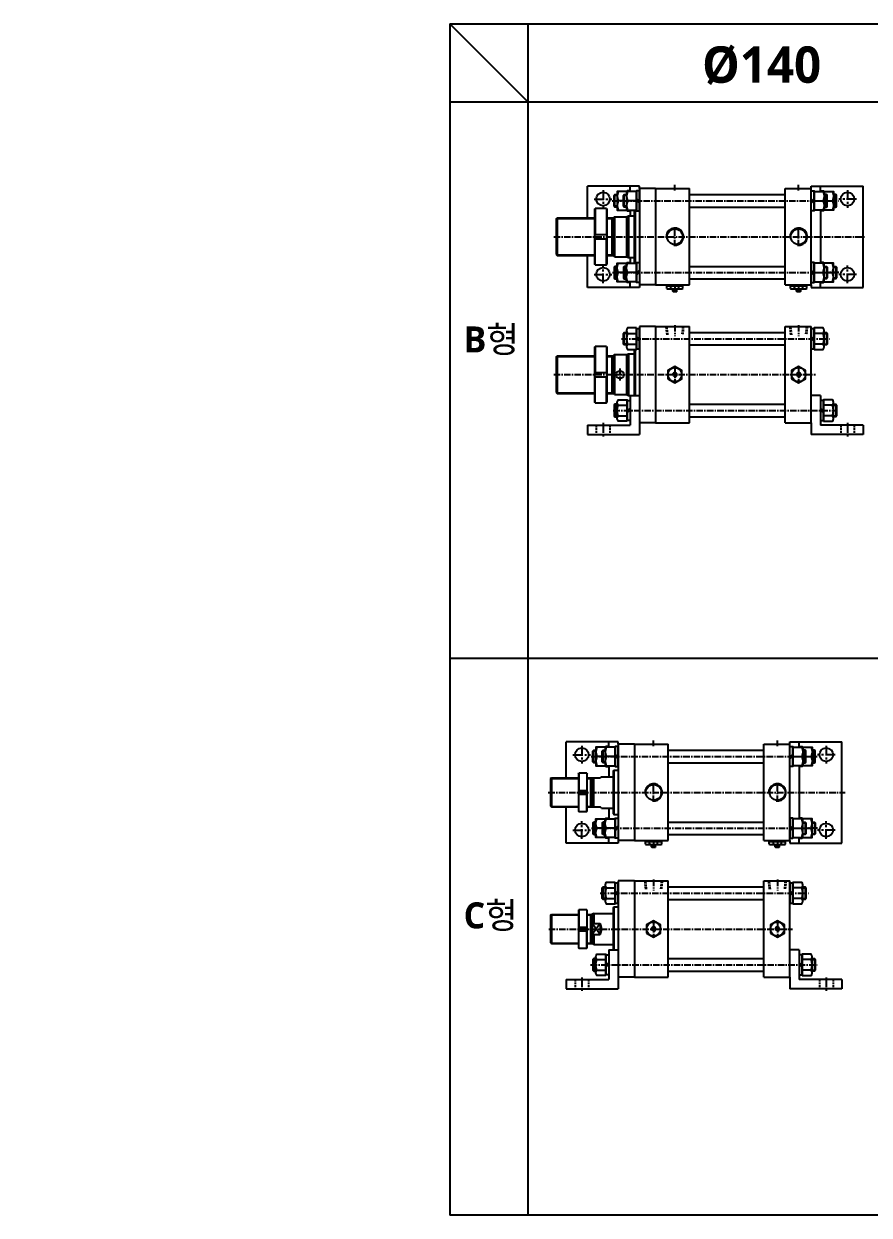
# Model space of a CAD drawing. Extents: x -819 to 7462, y 0 to 3630.
# Drawn here: x -819 to 806, y 0 to 2292 of the extents above; entities that cross this region are included whole.
import ezdxf

# ---------------------------------------------------------------- set-up
doc = ezdxf.new("R2010")
doc.units = 0
doc.header["$LTSCALE"] = 10
doc.header["$MEASUREMENT"] = 0
for name, pattern in [('CENTER', [2, 1.25, -0.25, 0.25, -0.25]), ('CENTERX2', [4, 2.5, -0.5, 0.5, -0.5]), ('HIDDEN', [0.375, 0.25, -0.125]), ('HIDDENX2', [0.75, 0.5, -0.25])]:
    doc.linetypes.add(name, pattern=pattern)
doc.layers.get('0').update_dxf_attribs({"linetype": 'CONTINUOUS'})
doc.layers.get('DEFPOINTS').update_dxf_attribs({"linetype": 'CONTINUOUS'})
for name, color, linetype in [('CEN', 1, 'CENTERX2'), ('HID', 2, 'HIDDENX2'), ('ML', 7, 'CONTINUOUS'), ('THIN', 3, 'CONTINUOUS')]:
    doc.layers.add(name, color=color, linetype=linetype)
doc.styles.add('GHS', font='romans', dxfattribs={"bigfont": 'ghs'})
doc.styles.add('문자', font='romans.shx')

msp = doc.modelspace()

# ---------------------------------------------------------------- linework, layer by layer
for p, q in [((0, 2291.6), (7461.9, 2291.6)), ((0, 2291.6), (0, 0)), ((150, 2141.6), (0, 2291.6)), ((150, 2291.6), (150, 0)), ((0, 2141.6), (7461.9, 2141.6)), ((7461.9, 1070.8), (0, 1070.8)), ((7461.9, 0), (0, 0))]:
    msp.add_line(p, q)
at = {"color": 7, "linetype": 'Continuous'}
for p, q in [((416.9, 1782.5), (416.9, 1787.6)), ((416.9, 1787.6), (423.2, 1787.6)), ((417.9, 1787.6), (417.9, 1789.6)), ((417.9, 1789.6), (447, 1789.6)), ((423.2, 1787.6), (448, 1787.6)), ((424.6, 1782.5), (424.6, 1787.6)), ((440.2, 1782.5), (440.2, 1787.6)), ((447, 1787.6), (447, 1789.6)), ((448, 1782.5), (448, 1787.6)), ((654.9, 1782.5), (654.9, 1787.6)), ((654.9, 1787.6), (661.2, 1787.6)), ((655.9, 1787.6), (655.9, 1789.6)), ((655.9, 1789.6), (685, 1789.6)), ((661.2, 1787.6), (686, 1787.6)), ((662.6, 1782.5), (662.6, 1787.6)), ((678.2, 1782.5), (678.2, 1787.6)), ((685, 1787.6), (685, 1789.6)), ((686, 1782.5), (686, 1787.6)), ((420, 1781.6), (444.9, 1781.6)), ((428.4, 1781.8), (428.4, 1781.8)), ((428.4, 1777.1), (428.4, 1781.6)), ((428.4, 1777.1), (428.9, 1776.6)), ((436.4, 1777.1), (428.4, 1777.1)), ((428.9, 1776.6), (435.9, 1776.6)), ((436.4, 1777.1), (435.9, 1776.6)), ((436.4, 1777.1), (436.4, 1781.6)), ((658, 1781.6), (682.9, 1781.6)), ((666.4, 1781.8), (666.4, 1781.8)), ((666.4, 1777.1), (666.4, 1781.6)), ((666.4, 1777.1), (666.9, 1776.6)), ((674.4, 1777.1), (666.4, 1777.1)), ((666.9, 1776.6), (673.9, 1776.6)), ((674.4, 1777.1), (673.9, 1776.6)), ((674.4, 1777.1), (674.4, 1781.6)), ((376, 713.7), (376, 718.7)), ((376, 718.7), (382.3, 718.7)), ((377, 718.7), (377, 720.7)), ((377, 720.7), (406.1, 720.7)), ((379.1, 712.7), (404, 712.7)), ((382.3, 718.7), (407.1, 718.7)), ((383.8, 713.7), (383.8, 718.7)), ((387.5, 713), (387.5, 713)), ((387.5, 708.2), (387.5, 712.7)), ((395.5, 708.2), (395.5, 712.7)), ((399.3, 713.7), (399.3, 718.7)), ((406.1, 718.7), (406.1, 720.7)), ((407.1, 713.7), (407.1, 718.7)), ((614, 713.7), (614, 718.7)), ((614, 718.7), (620.3, 718.7)), ((615, 718.7), (615, 720.7)), ((615, 720.7), (644.1, 720.7)), ((617.1, 712.7), (642, 712.7)), ((620.3, 718.7), (645.1, 718.7)), ((621.8, 713.7), (621.8, 718.7)), ((625.5, 713), (625.5, 713)), ((625.5, 708.2), (625.5, 712.7)), ((633.5, 708.2), (633.5, 712.7)), ((637.3, 713.7), (637.3, 718.7)), ((644.1, 718.7), (644.1, 720.7)), ((645.1, 713.7), (645.1, 718.7)), ((387.5, 708.2), (388, 707.7)), ((395.5, 708.2), (387.5, 708.2)), ((388, 707.7), (395, 707.7)), ((395.5, 708.2), (395, 707.7)), ((625.5, 708.2), (626, 707.7)), ((633.5, 708.2), (625.5, 708.2)), ((626, 707.7), (633, 707.7)), ((633.5, 708.2), (633, 707.7))]:
    msp.add_line(p, q, dxfattribs=at)
for points in [[(418.9, 1609), (432.4, 1601.2), (445.9, 1609), (445.9, 1624.6), (432.4, 1632.4), (418.9, 1624.6)], [(656.9, 1609), (670.4, 1601.2), (683.9, 1609), (683.9, 1624.6), (670.4, 1632.4), (656.9, 1624.6)], [(431, 1619.3), (429.6, 1616.8), (431, 1614.3), (433.9, 1614.3), (435.3, 1616.8), (433.9, 1619.3)], [(669, 1619.3), (667.6, 1616.8), (669, 1614.3), (671.9, 1614.3), (673.3, 1616.8), (671.9, 1619.3)], [(378, 542.6), (391.5, 534.8), (405, 542.6), (405, 558.2), (391.5, 566), (378, 558.2)], [(390.1, 552.9), (388.7, 550.4), (390.1, 547.9), (393, 547.9), (394.4, 550.4), (393, 552.9)], [(616, 542.6), (629.5, 534.8), (643, 542.6), (643, 558.2), (629.5, 566), (616, 558.2)], [(628.1, 552.9), (626.7, 550.4), (628.1, 547.9), (631, 547.9), (632.4, 550.4), (631, 552.9)]]:
    msp.add_lwpolyline(points, close=True, dxfattribs=at)
for centre, radius in [((432.4, 1616.8), 13.5), ((670.4, 1616.8), 13.5), ((432.4, 1616.8), 3.5), ((670.4, 1616.8), 3.5), ((391.5, 550.4), 13.5), ((391.5, 550.4), 3.5), ((629.5, 550.4), 13.5), ((629.5, 550.4), 3.5)]:
    msp.add_circle(centre, radius, dxfattribs=at)
for centre, radius, start, end in [((420, 1787.2), 5.62, 235.6158, 270), ((420.7, 1789.8), 8.22, 241.7006, 298.2994), ((432.4, 1812.9), 31.3, 255.6172, 270.0141), ((432.4, 1812.9), 31.3, 269.9859, 284.3828), ((444.1, 1789.8), 8.22, 241.7006, 298.2994), ((658, 1787.2), 5.62, 235.6158, 270), ((658.7, 1789.8), 8.22, 241.7006, 298.2994), ((670.4, 1812.9), 31.3, 255.6172, 270.0141), ((670.4, 1812.9), 31.3, 269.9859, 284.3828), ((682.1, 1789.8), 8.22, 241.7006, 298.2994), ((379.1, 718.3), 5.62, 235.6158, 270), ((379.9, 720.9), 8.22, 241.7006, 298.2994), ((391.5, 744.1), 31.3, 255.6172, 270.0141), ((391.6, 744.1), 31.3, 269.9859, 284.3828), ((403.2, 720.9), 8.22, 241.7006, 298.2994), ((617.1, 718.3), 5.62, 235.6158, 270), ((617.9, 720.9), 8.22, 241.7006, 298.2994), ((629.5, 744.1), 31.3, 255.6172, 270.0141), ((629.6, 744.1), 31.3, 269.9859, 284.3828), ((641.2, 720.9), 8.22, 241.7006, 298.2994)]:
    msp.add_arc(centre, radius, start, end, dxfattribs=at)
at = {"layer": 'CEN', "linetype": 'CENTER', "ltscale": 1.5}
for p, q in [((294.4, 1971.6), (294.4, 1937.6)), ((764.4, 1971.6), (764.4, 1937.6)), ((277.4, 1954.6), (311.4, 1954.6)), ((781.4, 1954.6), (747.4, 1954.6)), ((294.4, 1792.6), (294.4, 1826.6)), ((764.4, 1792.6), (764.4, 1826.6)), ((277.4, 1809.6), (311.4, 1809.6)), ((781.4, 1809.6), (747.4, 1809.6)), ((253.5, 902.7), (253.5, 868.7)), ((723.5, 902.7), (723.5, 868.7)), ((236.5, 885.7), (270.5, 885.7)), ((740.5, 885.7), (706.5, 885.7)), ((253.5, 723.7), (253.5, 757.7)), ((723.5, 723.7), (723.5, 757.7)), ((236.5, 740.7), (270.5, 740.7)), ((740.5, 740.7), (706.5, 740.7))]:
    msp.add_line(p, q, dxfattribs=at)
at = {"layer": 'CEN', "color": 1, "linetype": 'CENTER'}
msp.add_line((326.9, 1628.3), (326.9, 1605.3), dxfattribs=at)
at = {"layer": 'CEN', "color": 1, "linetype": 'CENTER', "ltscale": 1.5}
for p, q in [((294.4, 1523.8), (294.4, 1497.8)), ((764.4, 1523.8), (764.4, 1497.8)), ((253.5, 457.4), (253.5, 431.4)), ((723.5, 457.4), (723.5, 431.4))]:
    msp.add_line(p, q, dxfattribs=at)
at = {"layer": 'DEFPOINTS', "color": 0, "linetype": 'ByBlock'}
for p in [(354.4, 1576.8), (313.5, 510.4)]:
    msp.add_point(p, dxfattribs=at)
at = {"layer": 'HID', "color": 6, "linetype": 'HIDDEN', "ltscale": 1.5}
for p, q in [((281.4, 1519.8), (281.4, 1501.8)), ((307.4, 1519.8), (307.4, 1501.8)), ((751.4, 1519.8), (751.4, 1501.8)), ((777.4, 1519.8), (777.4, 1501.8)), ((240.5, 453.4), (240.5, 435.4)), ((266.5, 453.4), (266.5, 435.4)), ((710.5, 453.4), (710.5, 435.4)), ((736.5, 453.4), (736.5, 435.4))]:
    msp.add_line(p, q, dxfattribs=at)
at = {"layer": 'ML'}
for p, q in [((364.4, 1979.6), (264.4, 1979.6)), ((264.4, 1918.1), (264.4, 1979.6)), ((346.4, 1969.3), (346.4, 1979.6)), ((364.4, 1974.6), (364.4, 1979.6)), ((364.4, 1974.6), (364.4, 1789.6)), ((395.4, 1974.6), (364.4, 1974.6)), ((395.4, 1974.6), (395.4, 1789.6)), ((395.4, 1974.6), (460.4, 1974.6)), ((460.4, 1789.6), (460.4, 1974.6)), ((644.4, 1974.6), (694.4, 1974.6)), ((644.4, 1789.6), (644.4, 1974.6)), ((694.4, 1979.6), (794.4, 1979.6)), ((694.4, 1974.6), (694.4, 1979.6)), ((694.4, 1789.6), (694.4, 1974.6)), ((712.4, 1969.3), (712.4, 1979.6)), ((794.4, 1882.1), (794.4, 1979.6)), ((317.2, 1939.1), (317.2, 1963.1)), ((321.5, 1966.7), (321.5, 1935.5)), ((333.5, 1951.1), (323.1, 1951.1)), ((335.2, 1939.1), (335.2, 1963.1)), ((339.5, 1966.7), (339.5, 1935.5)), ((358.5, 1951.1), (341.1, 1951.1)), ((358.5, 1955.7), (364.4, 1949.8)), ((358.5, 1952.3), (364.4, 1946.4)), ((700.3, 1955.7), (694.4, 1949.8)), ((700.3, 1952.3), (694.4, 1946.4)), ((700.3, 1951.1), (717.7, 1951.1)), ((719.3, 1966.7), (719.3, 1935.5)), ((723.7, 1939.1), (723.7, 1963.1)), ((725.3, 1951.1), (735.7, 1951.1)), ((737.3, 1966.7), (737.3, 1935.5)), ((741.7, 1939.1), (741.7, 1963.1)), ((278.2, 1935.1), (279.2, 1936.1)), ((278.2, 1935.1), (278.2, 1829.1)), ((279.2, 1936.1), (279.2, 1886.1)), ((301.2, 1936.1), (279.2, 1936.1)), ((301.2, 1936.1), (301.2, 1886.1)), ((301.2, 1936.1), (302.2, 1935.1)), ((302.2, 1829.1), (302.2, 1935.1)), ((346.4, 1933.1), (346.4, 1922.1)), ((354.4, 1933.1), (354.4, 1831.1)), ((355.9, 1933.1), (355.9, 1831.1)), ((712.4, 1933.1), (712.4, 1882.1)), ((204.4, 1916.6), (205.9, 1918.1)), ((204.4, 1916.6), (204.4, 1847.6)), ((205.9, 1918.1), (205.9, 1846.1)), ((205.9, 1918.1), (278.2, 1918.1)), ((302.2, 1918.1), (314.4, 1918.1)), ((311.4, 1918.1), (311.4, 1846.1)), ((316.4, 1920.6), (314.4, 1918.6)), ((314.4, 1918.6), (314.4, 1845.6)), ((316.4, 1920.6), (339.4, 1920.6)), ((316.4, 1920.6), (316.4, 1843.6)), ((339.4, 1920.6), (343.4, 1922.1)), ((339.4, 1920.6), (339.4, 1843.6)), ((343.4, 1922.1), (343.4, 1842.1)), ((343.4, 1922.1), (354.4, 1922.1)), ((278.2, 1886.1), (302.2, 1886.1)), ((712.4, 1882.1), (712.4, 1831.1)), ((794.4, 1784.6), (794.4, 1882.1)), ((278.2, 1878.1), (302.2, 1878.1)), ((279.2, 1828.1), (279.2, 1878.1)), ((301.2, 1828.1), (301.2, 1878.1)), ((204.4, 1847.6), (205.9, 1846.1)), ((205.9, 1846.1), (278.2, 1846.1)), ((264.4, 1784.6), (264.4, 1846.1)), ((302.2, 1846.1), (314.4, 1846.1)), ((316.4, 1843.6), (314.4, 1845.6)), ((316.4, 1843.6), (339.4, 1843.6)), ((339.4, 1843.6), (343.4, 1842.1)), ((343.4, 1842.1), (354.4, 1842.1)), ((346.4, 1842.1), (346.4, 1831.1)), ((279.2, 1828.1), (278.2, 1829.1)), ((279.2, 1828.1), (301.2, 1828.1)), ((301.2, 1828.1), (302.2, 1829.1)), ((317.2, 1825.1), (317.2, 1801.1)), ((321.5, 1797.5), (321.5, 1828.7)), ((333.5, 1813.1), (323.1, 1813.1)), ((335.2, 1825.1), (335.2, 1801.1)), ((339.5, 1797.5), (339.5, 1828.7)), ((358.5, 1813.1), (341.1, 1813.1)), ((358.5, 1811.8), (364.4, 1817.7)), ((358.5, 1808.4), (364.4, 1814.3)), ((700.3, 1811.8), (694.4, 1817.7)), ((700.3, 1808.4), (694.4, 1814.3)), ((700.3, 1813.1), (717.7, 1813.1)), ((719.3, 1797.5), (719.3, 1828.7)), ((723.7, 1825.1), (723.7, 1801.1)), ((725.3, 1813.1), (735.7, 1813.1)), ((737.3, 1797.5), (737.3, 1828.7)), ((741.7, 1825.1), (741.7, 1801.1)), ((346.4, 1784.6), (346.4, 1794.9)), ((364.4, 1789.6), (364.4, 1784.6)), ((395.4, 1789.6), (364.4, 1789.6)), ((395.4, 1789.6), (460.4, 1789.6)), ((644.4, 1789.6), (694.4, 1789.6)), ((694.4, 1789.6), (694.4, 1784.6)), ((712.4, 1784.6), (712.4, 1794.9)), ((364.4, 1784.6), (264.4, 1784.6)), ((694.4, 1784.6), (794.4, 1784.6)), ((335.2, 1673.8), (335.2, 1697.8)), ((339.5, 1701.4), (339.5, 1670.2)), ((341.1, 1696.2), (358.5, 1696.2)), ((364.4, 1709.3), (364.4, 1524.3)), ((395.4, 1709.3), (364.4, 1709.3)), ((395.4, 1709.3), (395.4, 1524.3)), ((395.4, 1709.3), (460.4, 1709.3)), ((460.4, 1524.3), (460.4, 1709.3)), ((644.4, 1709.3), (694.4, 1709.3)), ((644.4, 1524.3), (644.4, 1709.3)), ((694.4, 1524.3), (694.4, 1709.3)), ((717.7, 1696.2), (700.3, 1696.2)), ((719.3, 1670.2), (719.3, 1701.4)), ((723.7, 1697.8), (723.7, 1673.8)), ((341.1, 1675.4), (358.5, 1675.4)), ((358.5, 1690.4), (364.4, 1684.5)), ((358.5, 1687.1), (364.4, 1681.2)), ((700.3, 1684.5), (694.4, 1690.4)), ((700.3, 1681.2), (694.4, 1687.1)), ((717.7, 1675.4), (700.3, 1675.4)), ((204.4, 1651.3), (205.9, 1652.8)), ((204.4, 1651.3), (204.4, 1582.3)), ((205.9, 1652.8), (205.9, 1580.8)), ((205.9, 1652.8), (278.2, 1652.8)), ((278.2, 1669.8), (279.2, 1670.8)), ((278.2, 1669.8), (278.2, 1563.8)), ((279.2, 1670.8), (279.2, 1620.8)), ((301.2, 1670.8), (279.2, 1670.8)), ((301.2, 1670.8), (301.2, 1620.8)), ((301.2, 1670.8), (302.2, 1669.8)), ((302.2, 1563.8), (302.2, 1669.8)), ((302.2, 1652.8), (314.4, 1652.8)), ((311.4, 1652.8), (311.4, 1580.8)), ((316.4, 1655.3), (314.4, 1653.3)), ((314.4, 1653.3), (314.4, 1580.3)), ((316.4, 1655.3), (339.4, 1655.3)), ((316.4, 1655.3), (316.4, 1578.3)), ((339.4, 1655.3), (343.4, 1656.8)), ((339.4, 1655.3), (339.4, 1578.3)), ((343.4, 1656.8), (343.4, 1576.8)), ((343.4, 1656.8), (354.4, 1656.8)), ((354.4, 1665), (354.4, 1576.8)), ((355.9, 1665), (355.9, 1576.8)), ((278.2, 1620.8), (302.2, 1620.8)), ((278.2, 1612.8), (302.2, 1612.8)), ((279.2, 1562.8), (279.2, 1612.8)), ((301.2, 1562.8), (301.2, 1612.8)), ((204.4, 1582.3), (205.9, 1580.8)), ((205.9, 1580.8), (278.2, 1580.8)), ((279.2, 1562.8), (278.2, 1563.8)), ((279.2, 1562.8), (301.2, 1562.8)), ((301.2, 1562.8), (302.2, 1563.8)), ((302.2, 1580.8), (314.4, 1580.8)), ((316.4, 1578.3), (314.4, 1580.3)), ((316.4, 1578.3), (339.4, 1578.3)), ((317.2, 1559.8), (317.2, 1535.8)), ((321.5, 1532.2), (321.5, 1563.4)), ((339.4, 1578.3), (343.4, 1576.8)), ((343.4, 1576.8), (354.4, 1576.8)), ((346.4, 1576.8), (346.4, 1519.8)), ((346.4, 1576.8), (364.4, 1576.8)), ((712.4, 1576.8), (694.4, 1576.8)), ((712.4, 1576.8), (712.4, 1519.8)), ((737.3, 1532.2), (737.3, 1563.4)), ((741.7, 1559.8), (741.7, 1535.8)), ((323.1, 1558.2), (340.5, 1558.2)), ((323.1, 1537.4), (340.5, 1537.4)), ((340.5, 1546.5), (346.4, 1552.4)), ((340.5, 1543.2), (346.4, 1549.1)), ((718.3, 1546.5), (712.4, 1552.4)), ((718.3, 1543.2), (712.4, 1549.1)), ((735.7, 1558.2), (718.3, 1558.2)), ((735.7, 1537.4), (718.3, 1537.4)), ((264.4, 1519.8), (346.4, 1519.8)), ((264.4, 1519.8), (264.4, 1501.8)), ((364.4, 1524.3), (364.4, 1501.8)), ((395.4, 1524.3), (364.4, 1524.3)), ((395.4, 1524.3), (460.4, 1524.3)), ((644.4, 1524.3), (694.4, 1524.3)), ((694.4, 1524.3), (694.4, 1501.8)), ((794.4, 1519.8), (712.4, 1519.8)), ((794.4, 1519.8), (794.4, 1501.8)), ((264.4, 1501.8), (364.4, 1501.8)), ((794.4, 1501.8), (694.4, 1501.8)), ((323.5, 910.7), (223.5, 910.7)), ((223.5, 841.2), (223.5, 910.7)), ((276.3, 870.2), (276.3, 894.2)), ((280.6, 897.8), (280.6, 866.6)), ((294.3, 870.2), (294.3, 894.2)), ((298.6, 897.8), (298.6, 866.6)), ((305.5, 900.4), (305.5, 910.7)), ((323.5, 905.7), (323.5, 910.7)), ((323.5, 905.7), (323.5, 720.7)), ((354.5, 905.7), (323.5, 905.7)), ((354.5, 905.7), (354.5, 720.7)), ((354.5, 905.7), (419.5, 905.7)), ((419.5, 720.7), (419.5, 905.7)), ((603.5, 720.7), (603.5, 905.7)), ((603.5, 905.7), (653.5, 905.7)), ((653.5, 910.7), (753.5, 910.7)), ((653.5, 905.7), (653.5, 910.7)), ((653.5, 720.7), (653.5, 905.7)), ((653.5, 720.7), (653.5, 905.7)), ((671.5, 900.4), (671.5, 910.7)), ((678.4, 897.8), (678.4, 866.6)), ((682.8, 870.2), (682.8, 894.2)), ((696.4, 897.8), (696.4, 866.6)), ((700.8, 870.2), (700.8, 894.2)), ((753.5, 813.2), (753.5, 910.7)), ((292.6, 882.2), (282.3, 882.2)), ((317.6, 882.2), (300.3, 882.2)), ((317.6, 886.8), (323.5, 880.9)), ((317.6, 883.5), (323.5, 877.6)), ((659.4, 886.8), (653.5, 880.9)), ((659.4, 883.5), (653.5, 877.6)), ((659.4, 882.2), (676.8, 882.2)), ((684.4, 882.2), (694.8, 882.2)), ((246.9, 849.2), (247.9, 850.2)), ((246.9, 849.2), (246.9, 777.2)), ((247.9, 850.2), (247.9, 816.7)), ((262.9, 850.2), (247.9, 850.2)), ((262.9, 850.2), (262.9, 816.7)), ((262.9, 850.2), (263.9, 849.2)), ((263.9, 777.2), (263.9, 849.2)), ((305.5, 864.2), (305.5, 843.2)), ((313.5, 854.2), (315, 855.7)), ((313.5, 854.2), (313.5, 772.2)), ((315, 855.7), (315, 770.7)), ((671.5, 864.2), (671.5, 813.2)), ((193.5, 839.7), (195, 841.2)), ((193.5, 839.7), (193.5, 786.7)), ((195, 841.2), (195, 785.2)), ((270.5, 841.2), (270.5, 785.2)), ((273.5, 841.2), (273.5, 785.2)), ((276.5, 785.2), (276.5, 841.2)), ((291.5, 843.2), (288.5, 841.2)), ((246.9, 816.7), (263.9, 816.7)), ((246.9, 809.7), (263.9, 809.7)), ((247.9, 776.2), (247.9, 809.7)), ((262.9, 776.2), (262.9, 809.7)), ((671.5, 813.2), (671.5, 762.2)), ((753.5, 715.7), (753.5, 813.2)), ((193.5, 786.7), (195, 785.2)), ((223.5, 715.7), (223.5, 785.2)), ((291.5, 783.2), (288.5, 785.2)), ((305.5, 783.2), (305.5, 762.2)), ((246.9, 777.2), (247.9, 776.2)), ((247.9, 776.2), (262.9, 776.2)), ((262.9, 776.2), (263.9, 777.2)), ((276.3, 756.2), (276.3, 732.2)), ((280.6, 728.6), (280.6, 759.8)), ((294.3, 756.2), (294.3, 732.2)), ((298.6, 728.6), (298.6, 759.8)), ((313.5, 772.2), (315, 770.7)), ((678.4, 728.6), (678.4, 759.8)), ((682.8, 756.2), (682.8, 732.2)), ((696.4, 728.6), (696.4, 759.8)), ((700.8, 756.2), (700.8, 732.2)), ((292.6, 744.2), (282.3, 744.2)), ((317.6, 744.2), (300.3, 744.2)), ((317.6, 742.9), (323.5, 748.8)), ((317.6, 739.6), (323.5, 745.5)), ((659.4, 742.9), (653.5, 748.8)), ((659.4, 739.6), (653.5, 745.5)), ((659.4, 744.2), (676.8, 744.2)), ((684.4, 744.2), (694.8, 744.2)), ((323.5, 715.7), (223.5, 715.7)), ((305.5, 715.7), (305.5, 726)), ((354.5, 720.7), (323.5, 720.7)), ((323.5, 720.7), (323.5, 715.7)), ((354.5, 720.7), (419.5, 720.7)), ((603.5, 720.7), (653.5, 720.7)), ((653.5, 720.7), (653.5, 715.7)), ((653.5, 715.7), (753.5, 715.7)), ((671.5, 715.7), (671.5, 726)), ((354.5, 642.9), (323.5, 642.9)), ((323.5, 642.9), (323.5, 457.9)), ((354.5, 642.9), (354.5, 457.9)), ((354.5, 642.9), (419.5, 642.9)), ((419.5, 457.9), (419.5, 642.9)), ((603.5, 457.9), (603.5, 642.9)), ((603.5, 642.9), (653.5, 642.9)), ((653.5, 457.9), (653.5, 642.9)), ((294.3, 607.4), (294.3, 631.4)), ((298.6, 635), (298.6, 603.8)), ((300.3, 629.8), (317.6, 629.8)), ((317.6, 624.1), (323.5, 618.2)), ((317.6, 620.7), (323.5, 614.8)), ((659.4, 618.2), (653.5, 624.1)), ((659.4, 614.8), (653.5, 620.7)), ((676.8, 629.8), (659.4, 629.8)), ((678.4, 603.8), (678.4, 635)), ((682.8, 631.4), (682.8, 607.4)), ((300.3, 609), (317.6, 609)), ((676.8, 609), (659.4, 609)), ((193.5, 576.9), (195, 578.4)), ((193.5, 576.9), (193.5, 523.9)), ((195, 578.4), (195, 522.4)), ((246.9, 586.4), (247.9, 587.4)), ((246.9, 586.4), (246.9, 514.4)), ((262.9, 587.4), (247.9, 587.4)), ((247.9, 587.4), (247.9, 553.9)), ((262.9, 587.4), (263.9, 586.4)), ((262.9, 587.4), (262.9, 553.9)), ((263.9, 514.4), (263.9, 586.4)), ((270.5, 578.4), (270.5, 522.4)), ((276.5, 580.4), (273.5, 578.7)), ((273.5, 578.7), (273.5, 522.2)), ((276.5, 580.4), (276.5, 561.2)), ((313.5, 591.4), (315, 592.9)), ((313.5, 591.4), (313.5, 510.4)), ((315, 592.9), (315, 510.4)), ((246.9, 553.9), (263.9, 553.9)), ((273.5, 561.2), (288.5, 561.2)), ((288.5, 561.2), (288.5, 539.7)), ((246.9, 546.9), (263.9, 546.9)), ((247.9, 513.4), (247.9, 546.9)), ((262.9, 513.4), (262.9, 546.9)), ((273.5, 539.7), (288.5, 539.7)), ((276.5, 539.7), (276.5, 520.4)), ((193.5, 523.9), (195, 522.4)), ((246.9, 514.4), (247.9, 513.4)), ((247.9, 513.4), (262.9, 513.4)), ((262.9, 513.4), (263.9, 514.4)), ((276.5, 520.4), (273.5, 522.2)), ((305.5, 510.4), (305.5, 453.4)), ((305.5, 510.4), (323.5, 510.4)), ((671.5, 510.4), (653.5, 510.4)), ((671.5, 510.4), (671.5, 453.4)), ((276.3, 493.4), (276.3, 469.4)), ((280.6, 465.8), (280.6, 497)), ((282.3, 491.8), (299.6, 491.8)), ((299.6, 480.2), (305.5, 486.1)), ((299.6, 476.8), (305.5, 482.7)), ((677.4, 480.2), (671.5, 486.1)), ((677.4, 476.8), (671.5, 482.7)), ((694.8, 491.8), (677.4, 491.8)), ((696.4, 465.8), (696.4, 497)), ((700.8, 493.4), (700.8, 469.4)), ((282.3, 471), (299.6, 471)), ((694.8, 471), (677.4, 471)), ((223.5, 453.4), (223.5, 435.4)), ((223.5, 453.4), (305.5, 453.4)), ((223.5, 435.4), (323.5, 435.4)), ((354.5, 457.9), (323.5, 457.9)), ((323.5, 457.9), (323.5, 435.4)), ((354.5, 457.9), (419.5, 457.9)), ((603.5, 457.9), (653.5, 457.9)), ((653.5, 457.9), (653.5, 435.4)), ((753.5, 435.4), (653.5, 435.4)), ((753.5, 453.4), (671.5, 453.4)), ((753.5, 453.4), (753.5, 435.4))]:
    msp.add_line(p, q, dxfattribs=at)
at = {"layer": 'ML', "color": 1, "linetype": 'CENTER'}
for p, q in [((432.4, 1971.2), (432.4, 1981.7)), ((670.4, 1971.2), (670.4, 1981.7)), ((312, 1951.1), (747.5, 1951.1)), ((312, 1951.1), (333.5, 1951.1)), ((199.4, 1882.1), (797.6, 1882.1)), ((432.4, 1863.8), (432.4, 1900.3)), ((670.4, 1863.8), (670.4, 1900.3)), ((312.5, 1813.1), (747.6, 1813.1)), ((329.6, 1813.1), (333.5, 1813.1)), ((747.5, 1813.1), (725.3, 1813.1)), ((432.4, 1790.4), (432.4, 1780.9)), ((670.4, 1790.4), (670.4, 1780.9)), ((432.4, 1712), (432.4, 1690.8)), ((670.4, 1712), (670.4, 1690.8)), ((329.6, 1685.8), (730.5, 1685.8)), ((432.4, 1627.8), (432.4, 1605.8)), ((670.4, 1627.8), (670.4, 1605.8)), ((199.4, 1616.8), (702.6, 1616.8)), ((314, 1547.8), (744.9, 1547.8)), ((391.5, 902.4), (391.5, 912.8)), ((629.5, 902.4), (629.5, 912.8)), ((271.2, 882.2), (292.6, 882.2)), ((288.7, 882.2), (706.7, 882.2)), ((391.5, 795), (391.5, 831.5)), ((629.5, 795), (629.5, 831.5)), ((189.1, 813.2), (759.6, 813.2)), ((272.2, 744.2), (688.6, 744.2)), ((272.2, 744.2), (292.6, 744.2)), ((706.6, 744.2), (684.4, 744.2)), ((391.5, 721.5), (391.5, 712)), ((629.5, 721.5), (629.5, 712)), ((391.5, 645.6), (391.5, 624.4)), ((629.5, 645.6), (629.5, 624.4)), ((288.7, 619.4), (689.6, 619.4)), ((189.9, 550.4), (658.9, 550.4)), ((391.5, 561.4), (391.5, 539.4)), ((629.5, 561.4), (629.5, 539.4)), ((270.4, 481.4), (706.3, 481.4))]:
    msp.add_line(p, q, dxfattribs=at)
at = {"layer": 'ML', "color": 7, "linetype": 'Continuous'}
for p, q in [((460.4, 1963.1), (644.4, 1963.1)), ((460.4, 1939.1), (644.4, 1939.1)), ((460.4, 1825.1), (644.4, 1825.1)), ((460.4, 1801.1), (644.4, 1801.1)), ((460.4, 1697.8), (644.4, 1697.8)), ((460.4, 1673.8), (644.4, 1673.8)), ((460.4, 1559.8), (644.4, 1559.8)), ((460.4, 1535.8), (644.4, 1535.8)), ((419.5, 894.2), (603.5, 894.2)), ((315, 855.7), (323.5, 855.7)), ((419.5, 870.2), (603.5, 870.2)), ((195, 841.2), (246.9, 841.2)), ((263.9, 841.2), (273.5, 841.2)), ((273.5, 841.2), (288.5, 841.2)), ((291.5, 843.2), (313.5, 843.2)), ((195, 785.2), (246.9, 785.2)), ((263.9, 785.2), (273.5, 785.2)), ((273.5, 785.2), (288.5, 785.2)), ((291.5, 783.2), (313.5, 783.2)), ((315, 770.7), (323.5, 770.7)), ((419.5, 756.2), (603.5, 756.2)), ((419.5, 732.2), (603.5, 732.2)), ((419.5, 631.4), (603.5, 631.4)), ((419.5, 607.4), (603.5, 607.4)), ((195, 578.4), (246.9, 578.4)), ((263.9, 578.4), (273.5, 578.4)), ((276.5, 580.4), (313.5, 580.4)), ((315, 592.9), (323.5, 592.9)), ((195, 522.4), (246.9, 522.4)), ((263.9, 522.4), (273.5, 522.4)), ((276.5, 520.4), (313.5, 520.4)), ((419.5, 493.4), (603.5, 493.4)), ((419.5, 469.4), (603.5, 469.4))]:
    msp.add_line(p, q, dxfattribs=at)
at = {"layer": 'ML', "color": 2}
for p, q in [((204.9, 1917.1), (278.2, 1917.1)), ((302.2, 1917.1), (311.4, 1917.1)), ((311.4, 1917.1), (313.2, 1918.1)), ((204.9, 1847.1), (278.2, 1847.1)), ((302.2, 1847.1), (311.4, 1847.1)), ((311.4, 1847.1), (313.2, 1846.1)), ((428.9, 1781.8), (428.9, 1781.8)), ((428.9, 1776.6), (428.9, 1781.6)), ((435.9, 1776.6), (435.9, 1781.6)), ((666.9, 1781.8), (666.9, 1781.8)), ((666.9, 1776.6), (666.9, 1781.6)), ((673.9, 1776.6), (673.9, 1781.6)), ((204.9, 1651.8), (278.2, 1651.8)), ((302.2, 1651.8), (311.4, 1651.8)), ((311.4, 1651.8), (313.2, 1652.8)), ((204.9, 1581.8), (278.2, 1581.8)), ((302.2, 1581.8), (311.4, 1581.8)), ((311.4, 1581.8), (313.2, 1580.8)), ((270.5, 840.2), (272.3, 841.2)), ((270.5, 786.2), (272.3, 785.2)), ((388, 712.9), (388, 712.9)), ((388, 707.7), (388, 712.7)), ((395, 707.7), (395, 712.7)), ((626, 712.9), (626, 712.9)), ((626, 707.7), (626, 712.7)), ((633, 707.7), (633, 712.7)), ((270.5, 577.4), (272.3, 578.4)), ((288.5, 561.2), (273.5, 539.7)), ((288.5, 539.7), (273.5, 561.2)), ((270.5, 523.4), (272.3, 522.4))]:
    msp.add_line(p, q, dxfattribs=at)
at = {"layer": 'ML', "color": 6, "linetype": 'HIDDEN', "ltscale": 1.5}
for p, q in [((417.4, 1693.3), (415.8, 1709.3)), ((419, 1693.3), (417.4, 1709.3)), ((447.4, 1709.3), (445.8, 1693.3)), ((449, 1709.3), (447.4, 1693.3)), ((655.4, 1693.3), (653.8, 1709.3)), ((657, 1693.3), (655.4, 1709.3)), ((685.4, 1709.3), (683.8, 1693.3)), ((687, 1709.3), (685.4, 1693.3)), ((376.5, 626.9), (374.9, 642.9)), ((378.1, 626.9), (376.5, 642.9)), ((406.5, 642.9), (404.9, 626.9)), ((408.1, 642.9), (406.5, 626.9)), ((614.5, 626.9), (612.9, 642.9)), ((616.1, 626.9), (614.5, 642.9)), ((644.5, 642.9), (642.9, 626.9)), ((646.1, 642.9), (644.5, 626.9))]:
    msp.add_line(p, q, dxfattribs=at)
at = {"layer": 'ML', "color": 2, "linetype": 'Continuous'}
for p, q in [((194, 840.2), (246.9, 840.2)), ((263.9, 840.2), (270.5, 840.2)), ((194, 786.2), (246.9, 786.2)), ((263.9, 786.2), (270.5, 786.2)), ((194, 577.4), (246.9, 577.4)), ((263.9, 577.4), (270.5, 577.4)), ((194, 523.4), (246.9, 523.4)), ((263.9, 523.4), (270.5, 523.4))]:
    msp.add_line(p, q, dxfattribs=at)
at = {"layer": 'ML'}
for points in [[(321.5, 1939.1), (317.2, 1939.1), (315.5, 1940.7), (315.5, 1961.4), (317.2, 1963.1), (321.5, 1963.1)], [(340.5, 1969.1), (321.5, 1969.1), (321.5, 1933.1), (340.5, 1933.1)], [(339.5, 1939.1), (335.2, 1939.1), (333.5, 1940.7), (333.5, 1961.4), (335.2, 1963.1), (339.5, 1963.1)], [(346.4, 1969.1), (346.4, 1970.4), (340.5, 1970.4), (340.5, 1969.1)], [(364.4, 1931.7), (364.4, 1970.4), (358.5, 1970.4), (358.5, 1931.7), (364.4, 1931.7)], [(694.4, 1931.7), (694.4, 1970.4), (700.3, 1970.4), (700.3, 1931.7), (694.4, 1931.7)], [(712.4, 1969.1), (712.4, 1970.4), (718.3, 1970.4), (718.3, 1969.1)], [(718.3, 1969.1), (737.3, 1969.1), (737.3, 1933.1), (718.3, 1933.1)], [(719.3, 1939.1), (723.7, 1939.1), (725.3, 1940.7), (725.3, 1961.4), (723.7, 1963.1), (719.3, 1963.1)], [(737.3, 1939.1), (741.7, 1939.1), (743.3, 1940.7), (743.3, 1961.4), (741.7, 1963.1), (737.3, 1963.1)], [(340.5, 1933.1), (340.5, 1931.7), (346.4, 1931.7)], [(346.4, 1931.7), (346.4, 1933.1)], [(718.3, 1933.1), (718.3, 1931.7), (712.4, 1931.7)], [(712.4, 1931.7), (712.4, 1933.1)], [(321.5, 1825.1), (317.2, 1825.1), (315.5, 1823.4), (315.5, 1802.7), (317.2, 1801.1), (321.5, 1801.1)], [(340.5, 1795.1), (321.5, 1795.1), (321.5, 1831.1), (340.5, 1831.1)], [(339.5, 1825.1), (335.2, 1825.1), (333.5, 1823.4), (333.5, 1802.7), (335.2, 1801.1), (339.5, 1801.1)], [(340.5, 1831.1), (340.5, 1832.4), (346.4, 1832.4)], [(346.4, 1832.4), (346.4, 1831.1)], [(364.4, 1832.4), (364.4, 1793.7), (358.5, 1793.7), (358.5, 1832.4), (364.4, 1832.4)], [(694.4, 1832.4), (694.4, 1793.7), (700.3, 1793.7), (700.3, 1832.4), (694.4, 1832.4)], [(718.3, 1831.1), (718.3, 1832.4), (712.4, 1832.4)], [(712.4, 1832.4), (712.4, 1831.1)], [(718.3, 1795.1), (737.3, 1795.1), (737.3, 1831.1), (718.3, 1831.1)], [(719.3, 1825.1), (723.7, 1825.1), (725.3, 1823.4), (725.3, 1802.7), (723.7, 1801.1), (719.3, 1801.1)], [(737.3, 1825.1), (741.7, 1825.1), (743.3, 1823.4), (743.3, 1802.7), (741.7, 1801.1), (737.3, 1801.1)], [(346.4, 1795.1), (346.4, 1793.7), (340.5, 1793.7), (340.5, 1795.1)], [(712.4, 1795.1), (712.4, 1793.7), (718.3, 1793.7), (718.3, 1795.1)], [(339.5, 1673.8), (335.2, 1673.8), (333.5, 1675.4), (333.5, 1696.2), (335.2, 1697.8), (339.5, 1697.8)], [(364.4, 1666.5), (364.4, 1705.2), (358.5, 1705.2), (358.5, 1666.5), (364.4, 1666.5)], [(694.4, 1705.2), (694.4, 1666.5), (700.3, 1666.5), (700.3, 1705.2), (694.4, 1705.2)], [(719.3, 1697.8), (723.7, 1697.8), (725.3, 1696.2), (725.3, 1675.4), (723.7, 1673.8), (719.3, 1673.8)], [(321.5, 1559.8), (317.2, 1559.8), (315.5, 1558.2), (315.5, 1537.4), (317.2, 1535.8), (321.5, 1535.8)], [(346.4, 1567.2), (346.4, 1528.5), (340.5, 1528.5), (340.5, 1567.2), (346.4, 1567.2)], [(712.4, 1567.2), (712.4, 1528.5), (718.3, 1528.5), (718.3, 1567.2), (712.4, 1567.2)], [(737.3, 1559.8), (741.7, 1559.8), (743.3, 1558.2), (743.3, 1537.4), (741.7, 1535.8), (737.3, 1535.8)], [(280.6, 870.2), (276.3, 870.2), (274.6, 871.8), (274.6, 892.6), (276.3, 894.2), (280.6, 894.2)], [(299.6, 900.2), (280.6, 900.2), (280.6, 864.2), (299.6, 864.2)], [(298.6, 870.2), (294.3, 870.2), (292.6, 871.8), (292.6, 892.6), (294.3, 894.2), (298.6, 894.2)], [(305.5, 900.2), (305.5, 901.6), (299.6, 901.6), (299.6, 900.2)], [(323.5, 862.9), (323.5, 901.6), (317.6, 901.6), (317.6, 862.9), (323.5, 862.9)], [(653.5, 862.9), (653.5, 901.6), (659.4, 901.6), (659.4, 862.9), (653.5, 862.9)], [(671.5, 900.2), (671.5, 901.6), (677.4, 901.6), (677.4, 900.2)], [(677.4, 900.2), (696.4, 900.2), (696.4, 864.2), (677.4, 864.2)], [(678.4, 870.2), (682.8, 870.2), (684.4, 871.8), (684.4, 892.6), (682.8, 894.2), (678.4, 894.2)], [(696.4, 870.2), (700.8, 870.2), (702.4, 871.8), (702.4, 892.6), (700.8, 894.2), (696.4, 894.2)], [(299.6, 864.2), (299.6, 862.9), (305.5, 862.9)], [(305.5, 862.9), (305.5, 864.2)], [(671.5, 862.9), (671.5, 864.2)], [(677.4, 864.2), (677.4, 862.9), (671.5, 862.9)], [(280.6, 756.2), (276.3, 756.2), (274.6, 754.6), (274.6, 733.8), (276.3, 732.2), (280.6, 732.2)], [(299.6, 726.2), (280.6, 726.2), (280.6, 762.2), (299.6, 762.2)], [(298.6, 756.2), (294.3, 756.2), (292.6, 754.6), (292.6, 733.8), (294.3, 732.2), (298.6, 732.2)], [(299.6, 762.2), (299.6, 763.6), (305.5, 763.6)], [(305.5, 763.6), (305.5, 762.2)], [(323.5, 763.6), (323.5, 724.9), (317.6, 724.9), (317.6, 763.6), (323.5, 763.6)], [(653.5, 763.6), (653.5, 724.9), (659.4, 724.9), (659.4, 763.6), (653.5, 763.6)], [(677.4, 762.2), (677.4, 763.6), (671.5, 763.6)], [(671.5, 763.6), (671.5, 762.2)], [(677.4, 726.2), (696.4, 726.2), (696.4, 762.2), (677.4, 762.2)], [(678.4, 756.2), (682.8, 756.2), (684.4, 754.6), (684.4, 733.8), (682.8, 732.2), (678.4, 732.2)], [(696.4, 756.2), (700.8, 756.2), (702.4, 754.6), (702.4, 733.8), (700.8, 732.2), (696.4, 732.2)], [(305.5, 726.2), (305.5, 724.9), (299.6, 724.9), (299.6, 726.2)], [(671.5, 726.2), (671.5, 724.9), (677.4, 724.9), (677.4, 726.2)], [(298.6, 607.4), (294.3, 607.4), (292.6, 609.1), (292.6, 629.8), (294.3, 631.4), (298.6, 631.4)], [(323.5, 600.1), (323.5, 638.8), (317.6, 638.8), (317.6, 600.1), (323.5, 600.1)], [(653.5, 638.8), (653.5, 600.1), (659.4, 600.1), (659.4, 638.8), (653.5, 638.8)], [(678.4, 631.4), (682.8, 631.4), (684.4, 629.8), (684.4, 609.1), (682.8, 607.4), (678.4, 607.4)], [(280.6, 493.4), (276.3, 493.4), (274.6, 491.8), (274.6, 471.1), (276.3, 469.4), (280.6, 469.4)], [(305.5, 500.8), (305.5, 462.1), (299.6, 462.1), (299.6, 500.8), (305.5, 500.8)], [(671.5, 500.8), (671.5, 462.1), (677.4, 462.1), (677.4, 500.8), (671.5, 500.8)], [(696.4, 493.4), (700.8, 493.4), (702.4, 491.8), (702.4, 471.1), (700.8, 469.4), (696.4, 469.4)]]:
    msp.add_lwpolyline(points, dxfattribs=at)
for points in [[(323.1, 1969.1, 0.178633), (323.1, 1951.1, 0.178633), (323.1, 1933.1)], [(341.1, 1969.1, 0.178633), (341.1, 1951.1, 0.178633), (341.1, 1933.1)], [(717.7, 1969.1, -0.178633), (717.7, 1951.1, -0.178633), (717.7, 1933.1)], [(735.7, 1969.1, -0.178633), (735.7, 1951.1, -0.178633), (735.7, 1933.1)], [(323.1, 1795.1, -0.178633), (323.1, 1813.1, -0.178633), (323.1, 1831.1)], [(341.1, 1795.1, -0.178633), (341.1, 1813.1, -0.178633), (341.1, 1831.1)], [(717.7, 1795.1, 0.178633), (717.7, 1813.1, 0.178633), (717.7, 1831.1)], [(735.7, 1795.1, 0.178633), (735.7, 1813.1, 0.178633), (735.7, 1831.1)], [(358.5, 1706.6), (341.1, 1706.6, 0.309401), (341.1, 1696.2, 0.154701), (341.1, 1675.4, 0.309401), (341.1, 1665), (358.5, 1665), (358.5, 1706.6)], [(700.3, 1665), (717.7, 1665, 0.309401), (717.7, 1675.4, 0.154701), (717.7, 1696.2, 0.309401), (717.7, 1706.6), (700.3, 1706.6), (700.3, 1665)], [(340.5, 1527), (323.1, 1527, -0.309401), (323.1, 1537.4, -0.154701), (323.1, 1558.2, -0.309401), (323.1, 1568.6), (340.5, 1568.6), (340.5, 1527)], [(718.3, 1527), (735.7, 1527, 0.309401), (735.7, 1537.4, 0.154701), (735.7, 1558.2, 0.309401), (735.7, 1568.6), (718.3, 1568.6), (718.3, 1527)], [(282.3, 900.2, 0.178633), (282.3, 882.2, 0.178633), (282.3, 864.2)], [(300.3, 900.2, 0.178633), (300.3, 882.2, 0.178633), (300.3, 864.2)], [(676.8, 900.2, -0.178633), (676.8, 882.2, -0.178633), (676.8, 864.2)], [(694.8, 900.2, -0.178633), (694.8, 882.2, -0.178633), (694.8, 864.2)], [(282.3, 726.2, -0.178633), (282.3, 744.2, -0.178633), (282.3, 762.2)], [(300.3, 726.2, -0.178633), (300.3, 744.2, -0.178633), (300.3, 762.2)], [(676.8, 726.2, 0.178633), (676.8, 744.2, 0.178633), (676.8, 762.2)], [(694.8, 726.2, 0.178633), (694.8, 744.2, 0.178633), (694.8, 762.2)], [(317.6, 640.2), (300.3, 640.2, 0.309401), (300.3, 629.8, 0.154701), (300.3, 609, 0.309401), (300.3, 598.7), (317.6, 598.7), (317.6, 640.2)], [(659.4, 598.7), (676.8, 598.7, 0.309401), (676.8, 609, 0.154701), (676.8, 629.8, 0.309401), (676.8, 640.2), (659.4, 640.2), (659.4, 598.7)], [(299.6, 460.7), (282.3, 460.7, -0.309401), (282.3, 471, -0.154701), (282.3, 491.8, -0.309401), (282.3, 502.2), (299.6, 502.2), (299.6, 460.7)], [(677.4, 460.7), (694.8, 460.7, 0.309401), (694.8, 471, 0.154701), (694.8, 491.8, 0.309401), (694.8, 502.2), (677.4, 502.2), (677.4, 460.7)]]:
    msp.add_lwpolyline(points, format="xyb", dxfattribs=at)
for points in [[(358.5, 1969.1), (339.5, 1969.1), (339.5, 1933.1), (358.5, 1933.1)], [(700.3, 1969.1), (719.3, 1969.1), (719.3, 1933.1), (700.3, 1933.1)], [(358.5, 1795.1), (339.5, 1795.1), (339.5, 1831.1), (358.5, 1831.1)], [(700.3, 1795.1), (719.3, 1795.1), (719.3, 1831.1), (700.3, 1831.1)], [(317.6, 900.2), (298.6, 900.2), (298.6, 864.2), (317.6, 864.2)], [(659.4, 900.2), (678.4, 900.2), (678.4, 864.2), (659.4, 864.2)], [(317.6, 726.2), (298.6, 726.2), (298.6, 762.2), (317.6, 762.2)], [(659.4, 726.2), (678.4, 726.2), (678.4, 762.2), (659.4, 762.2)]]:
    msp.add_lwpolyline(points, close=True, dxfattribs=at)
for centre, radius in [((294.4, 1954.6), 13), ((764.4, 1954.6), 13), ((432.4, 1882.1), 15), ((670.4, 1882.1), 15), ((294.4, 1809.6), 13), ((764.4, 1809.6), 13), ((326.9, 1616.8), 7.5), ((253.5, 885.7), 13), ((723.5, 885.7), 13), ((391.5, 813.2), 15), ((629.5, 813.2), 15), ((253.5, 740.7), 13), ((723.5, 740.7), 13)]:
    msp.add_circle(centre, radius, dxfattribs=at)
at = {"layer": 'ML', "color": 2}
for centre, radius, start, end in [((432.4, 1882.1), 16.6, 262.807, 186.1554), ((670.4, 1882.1), 16.6, 262.807, 186.1554), ((432.4, 1616.8), 4, 270, 180), ((670.4, 1616.8), 4, 270, 180), ((391.5, 813.2), 16.6, 262.807, 186.1554), ((629.5, 813.2), 16.6, 262.807, 186.1554), ((391.5, 550.4), 4, 270, 180), ((629.5, 550.4), 4, 270, 180)]:
    msp.add_arc(centre, radius, start, end, dxfattribs=at)
at = {"layer": 'ML'}
msp.add_arc((270.7, 550.4), 20.8, 328.8704, 31.1296, dxfattribs=at)
at = {"layer": 'THIN', "color": 2}
for p, q in [((321.5, 1961.4), (315.5, 1961.4)), ((339.5, 1961.4), (333.5, 1961.4)), ((719.3, 1961.4), (725.3, 1961.4)), ((737.3, 1961.4), (743.3, 1961.4)), ((321.5, 1940.7), (315.5, 1940.7)), ((339.5, 1940.7), (333.5, 1940.7)), ((719.3, 1940.7), (725.3, 1940.7)), ((737.3, 1940.7), (743.3, 1940.7)), ((321.5, 1823.4), (315.5, 1823.4)), ((339.5, 1823.4), (333.5, 1823.4)), ((719.3, 1823.4), (725.3, 1823.4)), ((737.3, 1823.4), (743.3, 1823.4)), ((321.5, 1802.7), (315.5, 1802.7)), ((339.5, 1802.7), (333.5, 1802.7)), ((719.3, 1802.7), (725.3, 1802.7)), ((737.3, 1802.7), (743.3, 1802.7)), ((339.5, 1696.2), (333.5, 1696.2)), ((719.3, 1696.2), (725.3, 1696.2)), ((339.5, 1675.4), (333.5, 1675.4)), ((719.3, 1675.4), (725.3, 1675.4)), ((321.5, 1558.2), (315.5, 1558.2)), ((321.5, 1537.4), (315.5, 1537.4)), ((737.3, 1558.2), (743.3, 1558.2)), ((737.3, 1537.4), (743.3, 1537.4)), ((280.6, 892.6), (274.6, 892.6)), ((280.6, 871.8), (274.6, 871.8)), ((298.6, 892.6), (292.6, 892.6)), ((298.6, 871.8), (292.6, 871.8)), ((678.4, 892.6), (684.4, 892.6)), ((678.4, 871.8), (684.4, 871.8)), ((696.4, 892.6), (702.4, 892.6)), ((696.4, 871.8), (702.4, 871.8)), ((280.6, 754.6), (274.6, 754.6)), ((280.6, 733.8), (274.6, 733.8)), ((298.6, 754.6), (292.6, 754.6)), ((298.6, 733.8), (292.6, 733.8)), ((678.4, 754.6), (684.4, 754.6)), ((678.4, 733.8), (684.4, 733.8)), ((696.4, 754.6), (702.4, 754.6)), ((696.4, 733.8), (702.4, 733.8)), ((298.6, 629.8), (292.6, 629.8)), ((678.4, 629.8), (684.4, 629.8)), ((298.6, 609.1), (292.6, 609.1)), ((678.4, 609.1), (684.4, 609.1)), ((280.6, 491.8), (274.6, 491.8)), ((696.4, 491.8), (702.4, 491.8)), ((280.6, 471.1), (274.6, 471.1)), ((696.4, 471.1), (702.4, 471.1))]:
    msp.add_line(p, q, dxfattribs=at)

# ---------------------------------------------------------------- texts
at = {"attachment_point": 1, "style": '문자'}
for s, width, gutter_width, heights, insert, char_height in [('{\\fMalgun Gothic|b1|i0|c129|p50;%%C140}', 124.533, 16, [-75.6], (484.7, 2248.1), 70), ('{\\fMalgun Gothic|b1|i0|c129|p50;B형}', 655.383, 160, [-66.4], (26.2, 1709.5), 50), ('{\\fMalgun Gothic|b1|i0|c129|p50;C형}', 655.383, 160, [-66.4], (26.2, 601.7), 50)]:
    msp.add_mtext_dynamic_manual_height_columns(s, width=width, gutter_width=gutter_width, heights=heights, dxfattribs=dict(at, insert=insert, char_height=char_height))
at = {"layer": 'ML', "color": 2, "insert": (-819.3, 74.1), "char_height": 3, "attachment_point": 7, "style": 'GHS'}
msp.add_mtext('\\A1;', dxfattribs=at)

doc.saveas('drawing.dxf')
